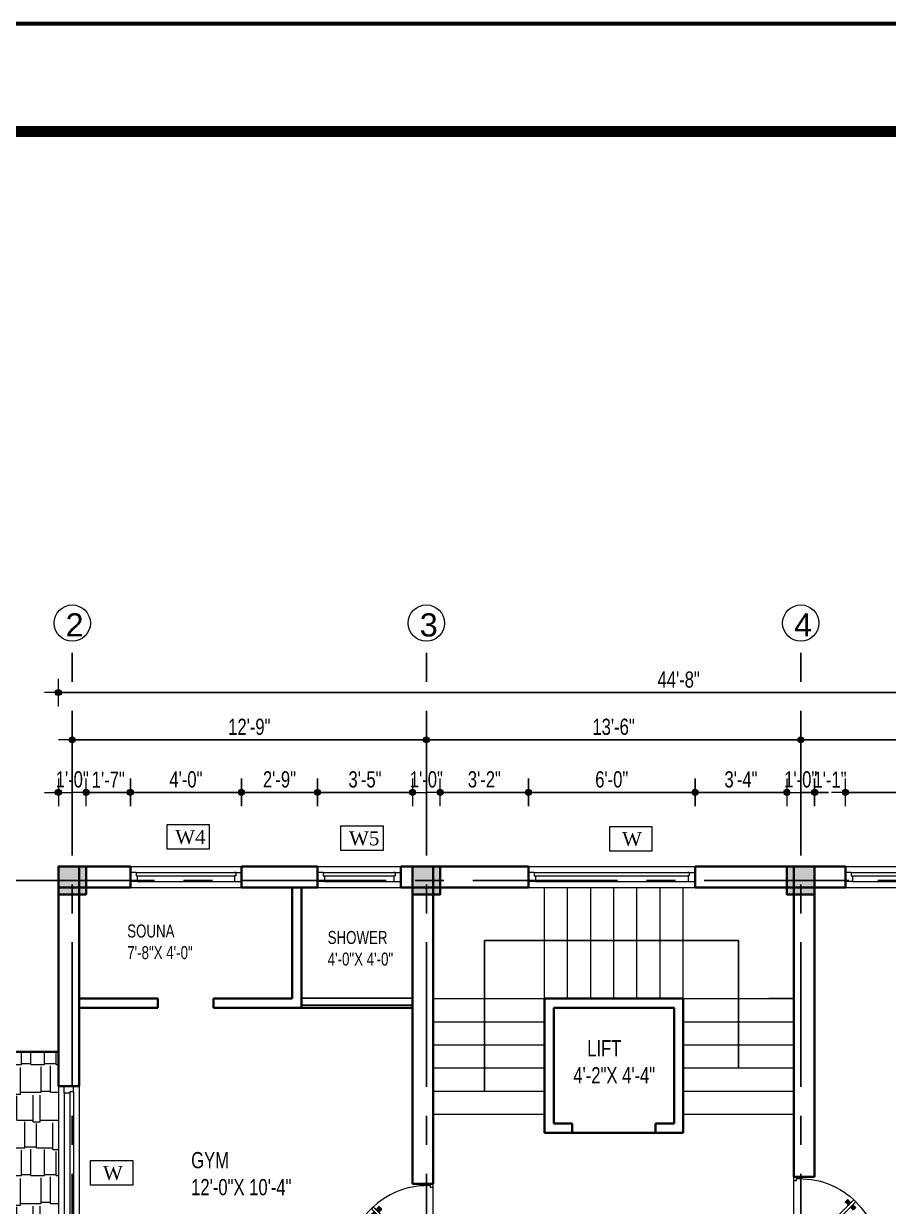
# Model space of a CAD drawing. Header units: inches. Extents: x 108286 to 1018414, y -1240248 to 57686.
# Drawn here: x 506453 to 506826, y -615852 to -615341 of the extents above; entities that cross this region are included whole.
import ezdxf

# ---------------------------------------------------------------- set-up
doc = ezdxf.new("R2010")
doc.units = ezdxf.units.IN
doc.header["$MEASUREMENT"] = 0
doc.linetypes.add('CENTERX2', pattern=[4, 2.5, -0.5, 0.5, -0.5])
for name, color, linetype, lineweight in [('DIMENSION', 142, 'Continuous', 13), ('dimentions', 123, 'Continuous', 9), ('DOOR - ELE- KHA', 142, 'Continuous', 15), ('DOOR WINDOW', 6, 'Continuous', 0), ('ELEVATION', 31, 'Continuous', 25), ('furniture', 32, 'Continuous', 13), ('HATCH', 255, 'Continuous', 18), ('pillar', 1, 'Continuous', 35), ('RAILING', 213, 'Continuous', 9), ('SHEETS', 7, 'Continuous', 60), ('TEXT', 231, 'Continuous', 20), ('WALL', 8, 'Continuous', 35)]:
    doc.layers.add(name, color=color, linetype=linetype, lineweight=lineweight)
doc.layers.add('exwall', color=1, linetype='Continuous')
doc.layers.add('VEHICLE', color=9, linetype='Continuous')
doc.styles.add('7 INCH', font='swisscl.ttf', dxfattribs={"height": 7})
doc.styles.add('7 INCH str', font='times.ttf', dxfattribs={"height": 6})
doc.dimstyles.new('7 INCH', dxfattribs={"dimscale": 0, "dimtxt": 7, "dimasz": 1, "dimexe": 2, "dimexo": 9, "dimgap": 2, "dimtad": 1, "dimdec": 0, "dimzin": 3, "dimdsep": 46, "dimlunit": 4, "dimtxsty": '7 INCH', "dimblk": 'DIM', "dimcen": 3, "dimdle": 3, "dimse1": 1, "dimse2": 1, "dimclrd": 256, "dimclre": 256, "dimclrt": 7, "dimadec": 1, "dimazin": 2, "dimtfac": 1, "dimtdec": 0, "dimtix": 1, "dimtofl": 0, "dimtmove": 2, "dimatfit": 3, "dimldrblk": 'ARW', "dimfxl": 2, "dimfrac": 2, "dimtolj": 2, "dimtzin": 0, "dimarcsym": 0})

# ---------------------------------------------------------------- blocks, each defined once
blk = doc.blocks.new('DFGDG')
at = {"layer": 'pillar'}
blk.add_hatch(color=4, dxfattribs=at).paths.add_polyline_path([(456398.92, -510693.64), (456386.92, -510693.64), (456386.92, -510705.64), (456398.92, -510705.64)])
blk.add_lwpolyline([(456398.92, -510693.64), (456386.92, -510693.64), (456386.92, -510705.64), (456398.92, -510705.64)], close=True, dxfattribs=at)
blk = doc.blocks.new('ARW')
at = {"layer": 'DIMENSION'}
blk.add_lwpolyline([(-0.5, 0, 0, 3, 0), (-5.5, 0, 0, 0, 0), (-0.5, 0, 0, 0, 0)], format="xyseb", dxfattribs=at)
blk = doc.blocks.new('DIM')
at = {"layer": 'DIMENSION'}
h = blk.add_hatch(color=256, dxfattribs=at)
h.paths.add_polyline_path([(0, 1.28), (0, 0), (1.28, 0, 0.414214)])
h.paths.add_polyline_path([(1.28, 0), (0, 0), (0, -1.28, 0.414214)])
h.paths.add_polyline_path([(0, 0), (-1.28, 0, 0.414214), (0, -1.28)])
h.paths.add_polyline_path([(0, 1.28, 0.414214), (-1.28, 0), (0, 0)])
for p, q in [((0, 6), (0, -6)), ((-6, 0), (6, 0))]:
    blk.add_line(p, q, dxfattribs=at)
blk.add_circle((0, 0), 1.28, dxfattribs=at)
blk = doc.blocks.new('*U474')
at = {"layer": 'DOOR WINDOW'}
for p, q in [((-196.36, 4.5), (-196.36, -4.5)), ((-196.36, 4.5), (-124.36, 4.5)), ((-193.86, 2), (-196.36, 2)), ((-193.86, 2), (-126.86, 2)), ((-193.86, 2), (-193.86, 0.5)), ((-193.86, 0.5), (-193.36, 0.5)), ((-193.36, 0.5), (-193.36, -2)), ((-193.36, 0.5), (-127.36, 0.5)), ((-126.86, 2), (-127.46, 2)), ((-127.36, 0.5), (-127.36, -2)), ((-126.86, 0.5), (-127.36, 0.5)), ((-127.36, 0.5), (-127.36, -2)), ((-126.86, 0.5), (-127.36, 0.5)), ((-126.86, 2), (-126.86, 0.5)), ((-126.86, 2), (-126.86, 0.5)), ((-126.86, 2), (-124.36, 2)), ((-124.36, 4.5), (-124.36, -4.5)), ((-124.36, 4.5), (-124.36, -4.5)), ((-124.36, 4.5), (-124.36, -4.5)), ((-193.36, -2), (-196.36, -2)), ((-196.36, -4.5), (-124.36, -4.5)), ((-193.36, -2), (-127.36, -2)), ((-127.46, -2), (-127.36, -2)), ((-127.36, -2), (-124.36, -2))]:
    blk.add_line(p, q, dxfattribs=at)
blk = doc.blocks.new('*U487')
at = {"layer": 'DOOR WINDOW'}
for p, q in [((-172.36, 4.5), (-172.36, -4.5)), ((-172.36, 4.5), (-136.36, 4.5)), ((-169.86, 2), (-172.36, 2)), ((-169.86, 2), (-138.86, 2)), ((-169.86, 2), (-169.86, 0.5)), ((-169.86, 0.5), (-169.36, 0.5)), ((-169.36, 0.5), (-169.36, -2)), ((-169.36, 0.5), (-139.36, 0.5)), ((-138.86, 2), (-139.45, 2)), ((-139.36, 0.5), (-139.36, -2)), ((-138.86, 0.5), (-139.36, 0.5)), ((-139.36, 0.5), (-139.36, -2)), ((-138.86, 0.5), (-139.36, 0.5)), ((-138.86, 2), (-138.86, 0.5)), ((-138.86, 2), (-138.86, 0.5)), ((-138.86, 2), (-136.36, 2)), ((-136.36, 4.5), (-136.36, -4.5)), ((-136.36, 4.5), (-136.36, -4.5)), ((-136.36, 4.5), (-136.36, -4.5)), ((-169.36, -2), (-172.36, -2)), ((-172.36, -4.5), (-136.36, -4.5)), ((-169.36, -2), (-139.36, -2)), ((-139.45, -2), (-139.36, -2)), ((-139.36, -2), (-136.36, -2))]:
    blk.add_line(p, q, dxfattribs=at)
blk = doc.blocks.new('*U486')
at = {"layer": 'DOOR WINDOW'}
for p, q in [((-184.36, 4.5), (-184.36, -4.5)), ((-184.36, 4.5), (-136.36, 4.5)), ((-181.86, 2), (-184.36, 2)), ((-181.86, 2), (-138.86, 2)), ((-181.86, 2), (-181.86, 0.5)), ((-181.86, 0.5), (-181.36, 0.5)), ((-181.36, 0.5), (-181.36, -2)), ((-181.36, 0.5), (-139.36, 0.5)), ((-138.86, 2), (-139.45, 2)), ((-139.36, 0.5), (-139.36, -2)), ((-138.86, 0.5), (-139.36, 0.5)), ((-139.36, 0.5), (-139.36, -2)), ((-138.86, 0.5), (-139.36, 0.5)), ((-138.86, 2), (-138.86, 0.5)), ((-138.86, 2), (-138.86, 0.5)), ((-138.86, 2), (-136.36, 2)), ((-136.36, 4.5), (-136.36, -4.5)), ((-136.36, 4.5), (-136.36, -4.5)), ((-136.36, 4.5), (-136.36, -4.5)), ((-181.36, -2), (-184.36, -2)), ((-184.36, -4.5), (-136.36, -4.5)), ((-181.36, -2), (-139.36, -2)), ((-139.45, -2), (-139.36, -2)), ((-139.36, -2), (-136.36, -2))]:
    blk.add_line(p, q, dxfattribs=at)
blk = doc.blocks.new('*U484')
at = {"layer": 'DOOR WINDOW'}
for p, q in [((-196.36, 4.5), (-196.36, -4.5)), ((-196.36, 4.5), (-136.36, 4.5)), ((-193.86, 2), (-196.36, 2)), ((-193.86, 2), (-138.86, 2)), ((-193.86, 2), (-193.86, 0.5)), ((-193.86, 0.5), (-193.36, 0.5)), ((-193.36, 0.5), (-193.36, -2)), ((-193.36, 0.5), (-139.36, 0.5)), ((-138.86, 2), (-139.45, 2)), ((-139.36, 0.5), (-139.36, -2)), ((-138.86, 0.5), (-139.36, 0.5)), ((-139.36, 0.5), (-139.36, -2)), ((-138.86, 0.5), (-139.36, 0.5)), ((-138.86, 2), (-138.86, 0.5)), ((-138.86, 2), (-138.86, 0.5)), ((-138.86, 2), (-136.36, 2)), ((-136.36, 4.5), (-136.36, -4.5)), ((-136.36, 4.5), (-136.36, -4.5)), ((-136.36, 4.5), (-136.36, -4.5)), ((-193.36, -2), (-196.36, -2)), ((-196.36, -4.5), (-136.36, -4.5)), ((-193.36, -2), (-139.36, -2)), ((-139.45, -2), (-139.36, -2)), ((-139.36, -2), (-136.36, -2))]:
    blk.add_line(p, q, dxfattribs=at)
blk = doc.blocks.new('*U480')
at = {"layer": 'DOOR WINDOW'}
for p, q in [((-184.36, 4.5), (-184.36, -4.5)), ((-184.36, 4.5), (-112.36, 4.5)), ((-181.86, 2), (-184.36, 2)), ((-181.86, 2), (-114.86, 2)), ((-181.86, 2), (-181.86, 0.5)), ((-181.86, 0.5), (-181.36, 0.5)), ((-181.36, 0.5), (-181.36, -2)), ((-181.36, 0.5), (-115.36, 0.5)), ((-114.86, 2), (-115.46, 2)), ((-115.36, 0.5), (-115.36, -2)), ((-114.86, 0.5), (-115.36, 0.5)), ((-115.36, 0.5), (-115.36, -2)), ((-114.86, 0.5), (-115.36, 0.5)), ((-114.86, 2), (-114.86, 0.5)), ((-114.86, 2), (-114.86, 0.5)), ((-114.86, 2), (-112.36, 2)), ((-112.36, 4.5), (-112.36, -4.5)), ((-112.36, 4.5), (-112.36, -4.5)), ((-112.36, 4.5), (-112.36, -4.5)), ((-181.36, -2), (-184.36, -2)), ((-184.36, -4.5), (-112.36, -4.5)), ((-181.36, -2), (-115.36, -2)), ((-115.46, -2), (-115.36, -2)), ((-115.36, -2), (-112.36, -2))]:
    blk.add_line(p, q, dxfattribs=at)
blk = doc.blocks.new('*D786')
at = {"layer": 'Defpoints', "color": 0, "ltscale": 15}
for p in [(506807.86, -615673.09), (506807.86, -615705.15), (506867.86, -615705.15)]:
    blk.add_point(p, dxfattribs=at)
at = {"layer": 'dimentions', "lineweight": -2, "ltscale": 15}
blk.add_line((506866.86, -615673.09), (506808.86, -615673.09), dxfattribs=at)
at = {"layer": 'dimentions', "lineweight": -2, "ltscale": 15, "rotation": 180}
blk.add_blockref('DIM', (506807.86, -615673.09), dxfattribs=at)
at = {"layer": 'dimentions', "lineweight": -2, "ltscale": 15}
blk.add_blockref('DIM', (506867.86, -615673.09), dxfattribs=at)
at = {"layer": 'dimentions', "color": 7, "ltscale": 15, "insert": (506837.86, -615667.51), "char_height": 7, "attachment_point": 5, "style": '7 INCH'}
blk.add_mtext('\\A2;5\'-0"', dxfattribs=at)
blk = doc.blocks.new('*D787')
at = {"layer": 'Defpoints', "color": 0, "ltscale": 15}
for p in [(506794.54, -615673.09), (506794.54, -615705.15), (506807.86, -615705.15)]:
    blk.add_point(p, dxfattribs=at)
at = {"layer": 'dimentions', "lineweight": -2, "ltscale": 15}
for p, q in [((506793.54, -615673.09), (506792.54, -615673.09)), ((506808.86, -615673.09), (506809.86, -615673.09))]:
    blk.add_line(p, q, dxfattribs=at)
blk.add_blockref('DIM', (506794.54, -615673.09), dxfattribs=at)
at = {"layer": 'dimentions', "lineweight": -2, "ltscale": 15, "rotation": 180}
blk.add_blockref('DIM', (506807.86, -615673.09), dxfattribs=at)
at = {"layer": 'dimentions', "color": 7, "ltscale": 15, "insert": (506801.2, -615667.59), "char_height": 7, "attachment_point": 5, "style": '7 INCH'}
blk.add_mtext('\\A2;1\'-1"', dxfattribs=at)
blk = doc.blocks.new('*D788')
at = {"layer": 'Defpoints', "color": 0, "ltscale": 15}
for p in [(506782.54, -615673.09), (506782.54, -615705.15), (506794.54, -615705.15)]:
    blk.add_point(p, dxfattribs=at)
at = {"layer": 'dimentions', "lineweight": -2, "ltscale": 15}
for p, q in [((506781.54, -615673.09), (506780.54, -615673.09)), ((506795.54, -615673.09), (506796.54, -615673.09))]:
    blk.add_line(p, q, dxfattribs=at)
blk.add_blockref('DIM', (506782.54, -615673.09), dxfattribs=at)
at = {"layer": 'dimentions', "lineweight": -2, "ltscale": 15, "rotation": 180}
blk.add_blockref('DIM', (506794.54, -615673.09), dxfattribs=at)
at = {"layer": 'dimentions', "color": 7, "ltscale": 15, "insert": (506788.54, -615667.51), "char_height": 7, "attachment_point": 5, "style": '7 INCH'}
blk.add_mtext('\\A2;1\'-0"', dxfattribs=at)
blk = doc.blocks.new('*D789')
at = {"layer": 'Defpoints', "color": 0, "ltscale": 15}
for p in [(506742.88, -615673.09), (506742.88, -615705.15), (506782.54, -615705.15)]:
    blk.add_point(p, dxfattribs=at)
at = {"layer": 'dimentions', "lineweight": -2, "ltscale": 15}
blk.add_line((506781.54, -615673.09), (506743.88, -615673.09), dxfattribs=at)
at = {"layer": 'dimentions', "lineweight": -2, "ltscale": 15, "rotation": 180}
blk.add_blockref('DIM', (506742.88, -615673.09), dxfattribs=at)
at = {"layer": 'dimentions', "lineweight": -2, "ltscale": 15}
blk.add_blockref('DIM', (506782.54, -615673.09), dxfattribs=at)
at = {"layer": 'dimentions', "color": 7, "ltscale": 15, "insert": (506762.71, -615667.51), "char_height": 7, "attachment_point": 5, "style": '7 INCH'}
blk.add_mtext('\\A2;3\'-4"', dxfattribs=at)
blk = doc.blocks.new('*D790')
at = {"layer": 'Defpoints', "color": 0, "ltscale": 15}
for p in [(506670.88, -615673.09), (506670.88, -615705.15), (506742.88, -615705.15)]:
    blk.add_point(p, dxfattribs=at)
at = {"layer": 'dimentions', "lineweight": -2, "ltscale": 15}
blk.add_line((506741.88, -615673.09), (506671.88, -615673.09), dxfattribs=at)
at = {"layer": 'dimentions', "lineweight": -2, "ltscale": 15, "rotation": 180}
blk.add_blockref('DIM', (506670.88, -615673.09), dxfattribs=at)
at = {"layer": 'dimentions', "lineweight": -2, "ltscale": 15}
blk.add_blockref('DIM', (506742.88, -615673.09), dxfattribs=at)
at = {"layer": 'dimentions', "color": 7, "ltscale": 15, "insert": (506706.88, -615667.51), "char_height": 7, "attachment_point": 5, "style": '7 INCH'}
blk.add_mtext('\\A2;6\'-0"', dxfattribs=at)
blk = doc.blocks.new('*D791')
at = {"layer": 'Defpoints', "color": 0, "ltscale": 15}
for p in [(506632.79, -615673.09), (506632.79, -615705.15), (506670.88, -615705.15)]:
    blk.add_point(p, dxfattribs=at)
at = {"layer": 'dimentions', "lineweight": -2, "ltscale": 15}
blk.add_line((506669.88, -615673.09), (506633.79, -615673.09), dxfattribs=at)
at = {"layer": 'dimentions', "lineweight": -2, "ltscale": 15, "rotation": 180}
blk.add_blockref('DIM', (506632.79, -615673.09), dxfattribs=at)
at = {"layer": 'dimentions', "lineweight": -2, "ltscale": 15}
blk.add_blockref('DIM', (506670.88, -615673.09), dxfattribs=at)
at = {"layer": 'dimentions', "color": 7, "ltscale": 15, "insert": (506651.84, -615667.51), "char_height": 7, "attachment_point": 5, "style": '7 INCH'}
blk.add_mtext('\\A2;3\'-2"', dxfattribs=at)
blk = doc.blocks.new('*D792')
at = {"layer": 'Defpoints', "color": 0, "ltscale": 15}
for p in [(506620.79, -615673.09), (506620.79, -615705.15), (506632.79, -615705.15)]:
    blk.add_point(p, dxfattribs=at)
at = {"layer": 'dimentions', "lineweight": -2, "ltscale": 15}
for p, q in [((506619.79, -615673.09), (506618.79, -615673.09)), ((506633.79, -615673.09), (506634.79, -615673.09))]:
    blk.add_line(p, q, dxfattribs=at)
blk.add_blockref('DIM', (506620.79, -615673.09), dxfattribs=at)
at = {"layer": 'dimentions', "lineweight": -2, "ltscale": 15, "rotation": 180}
blk.add_blockref('DIM', (506632.79, -615673.09), dxfattribs=at)
at = {"layer": 'dimentions', "color": 7, "ltscale": 15, "insert": (506626.79, -615667.51), "char_height": 7, "attachment_point": 5, "style": '7 INCH'}
blk.add_mtext('\\A2;1\'-0"', dxfattribs=at)
blk = doc.blocks.new('*D793')
at = {"layer": 'Defpoints', "color": 0, "ltscale": 15}
for p in [(506579.75, -615673.09), (506579.75, -615705.15), (506620.79, -615705.15)]:
    blk.add_point(p, dxfattribs=at)
at = {"layer": 'dimentions', "lineweight": -2, "ltscale": 15}
blk.add_line((506619.79, -615673.09), (506580.75, -615673.09), dxfattribs=at)
at = {"layer": 'dimentions', "lineweight": -2, "ltscale": 15, "rotation": 180}
blk.add_blockref('DIM', (506579.75, -615673.09), dxfattribs=at)
at = {"layer": 'dimentions', "lineweight": -2, "ltscale": 15}
blk.add_blockref('DIM', (506620.79, -615673.09), dxfattribs=at)
at = {"layer": 'dimentions', "color": 7, "ltscale": 15, "insert": (506600.27, -615667.5), "char_height": 7, "attachment_point": 5, "style": '7 INCH'}
blk.add_mtext('\\A2;3\'-5"', dxfattribs=at)
blk = doc.blocks.new('*D794')
at = {"layer": 'Defpoints', "color": 0, "ltscale": 15}
for p in [(506546.9, -615673.09), (506546.9, -615705.15), (506579.75, -615705.15)]:
    blk.add_point(p, dxfattribs=at)
at = {"layer": 'dimentions', "lineweight": -2, "ltscale": 15}
blk.add_line((506578.75, -615673.09), (506547.9, -615673.09), dxfattribs=at)
at = {"layer": 'dimentions', "lineweight": -2, "ltscale": 15, "rotation": 180}
blk.add_blockref('DIM', (506546.9, -615673.09), dxfattribs=at)
at = {"layer": 'dimentions', "lineweight": -2, "ltscale": 15}
blk.add_blockref('DIM', (506579.75, -615673.09), dxfattribs=at)
at = {"layer": 'dimentions', "color": 7, "ltscale": 15, "insert": (506563.32, -615667.51), "char_height": 7, "attachment_point": 5, "style": '7 INCH'}
blk.add_mtext('\\A2;2\'-9"', dxfattribs=at)
blk = doc.blocks.new('*D795')
at = {"layer": 'Defpoints', "color": 0, "ltscale": 15}
for p in [(506498.9, -615673.09), (506498.9, -615705.15), (506546.9, -615705.15)]:
    blk.add_point(p, dxfattribs=at)
at = {"layer": 'dimentions', "lineweight": -2, "ltscale": 15}
blk.add_line((506545.9, -615673.09), (506499.9, -615673.09), dxfattribs=at)
at = {"layer": 'dimentions', "lineweight": -2, "ltscale": 15, "rotation": 180}
blk.add_blockref('DIM', (506498.9, -615673.09), dxfattribs=at)
at = {"layer": 'dimentions', "lineweight": -2, "ltscale": 15}
blk.add_blockref('DIM', (506546.9, -615673.09), dxfattribs=at)
at = {"layer": 'dimentions', "color": 7, "ltscale": 15, "insert": (506522.9, -615667.51), "char_height": 7, "attachment_point": 5, "style": '7 INCH'}
blk.add_mtext('\\A2;4\'-0"', dxfattribs=at)
blk = doc.blocks.new('*D796')
at = {"layer": 'Defpoints', "color": 0, "ltscale": 15}
for p in [(506479.79, -615673.09), (506479.79, -615705.15), (506498.9, -615705.15)]:
    blk.add_point(p, dxfattribs=at)
at = {"layer": 'dimentions', "lineweight": -2, "ltscale": 15}
blk.add_line((506497.9, -615673.09), (506480.79, -615673.09), dxfattribs=at)
at = {"layer": 'dimentions', "lineweight": -2, "ltscale": 15, "rotation": 180}
blk.add_blockref('DIM', (506479.79, -615673.09), dxfattribs=at)
at = {"layer": 'dimentions', "lineweight": -2, "ltscale": 15}
blk.add_blockref('DIM', (506498.9, -615673.09), dxfattribs=at)
at = {"layer": 'dimentions', "color": 7, "ltscale": 15, "insert": (506489.35, -615667.59), "char_height": 7, "attachment_point": 5, "style": '7 INCH'}
blk.add_mtext('\\A2;1\'-7"', dxfattribs=at)
blk = doc.blocks.new('*D797')
at = {"layer": 'Defpoints', "color": 0, "ltscale": 15}
for p in [(506467.79, -615673.09), (506467.79, -615705.15), (506479.79, -615705.15)]:
    blk.add_point(p, dxfattribs=at)
at = {"layer": 'dimentions', "lineweight": -2, "ltscale": 15}
for p, q in [((506466.79, -615673.09), (506465.79, -615673.09)), ((506480.79, -615673.09), (506481.79, -615673.09))]:
    blk.add_line(p, q, dxfattribs=at)
blk.add_blockref('DIM', (506467.79, -615673.09), dxfattribs=at)
at = {"layer": 'dimentions', "lineweight": -2, "ltscale": 15, "rotation": 180}
blk.add_blockref('DIM', (506479.79, -615673.09), dxfattribs=at)
at = {"layer": 'dimentions', "color": 7, "ltscale": 15, "insert": (506473.79, -615667.51), "char_height": 7, "attachment_point": 5, "style": '7 INCH'}
blk.add_mtext('\\A2;1\'-0"', dxfattribs=at)
blk = doc.blocks.new('*D798')
at = {"layer": 'Defpoints', "color": 0, "ltscale": 15}
for p in [(506626.79, -615650.39), (506473.79, -615705.15), (506626.79, -615705.15)]:
    blk.add_point(p, dxfattribs=at)
at = {"layer": 'dimentions', "lineweight": -2, "ltscale": 15}
blk.add_line((506474.79, -615650.39), (506625.79, -615650.39), dxfattribs=at)
at = {"layer": 'dimentions', "lineweight": -2, "ltscale": 15, "rotation": 180}
blk.add_blockref('DIM', (506473.79, -615650.39), dxfattribs=at)
at = {"layer": 'dimentions', "lineweight": -2, "ltscale": 15}
blk.add_blockref('DIM', (506626.79, -615650.39), dxfattribs=at)
at = {"layer": 'dimentions', "color": 7, "ltscale": 15, "insert": (506550.29, -615644.81), "char_height": 7, "attachment_point": 5, "style": '7 INCH'}
blk.add_mtext('\\A2;12\'-9"', dxfattribs=at)
blk = doc.blocks.new('*D799')
at = {"layer": 'Defpoints', "color": 0, "ltscale": 15}
for p in [(506788.54, -615650.39), (506626.79, -615705.15), (506788.54, -615705.15)]:
    blk.add_point(p, dxfattribs=at)
at = {"layer": 'dimentions', "lineweight": -2, "ltscale": 15}
blk.add_line((506627.79, -615650.39), (506787.54, -615650.39), dxfattribs=at)
at = {"layer": 'dimentions', "lineweight": -2, "ltscale": 15, "rotation": 180}
blk.add_blockref('DIM', (506626.79, -615650.39), dxfattribs=at)
at = {"layer": 'dimentions', "lineweight": -2, "ltscale": 15}
blk.add_blockref('DIM', (506788.54, -615650.39), dxfattribs=at)
at = {"layer": 'dimentions', "color": 7, "ltscale": 15, "insert": (506707.67, -615644.8), "char_height": 7, "attachment_point": 5, "style": '7 INCH'}
blk.add_mtext('\\A2;13\'-6"', dxfattribs=at)
blk = doc.blocks.new('*D800')
at = {"layer": 'Defpoints', "color": 0, "ltscale": 15}
for p in [(506973.79, -615650.39), (506788.54, -615705.15), (506973.79, -615705.15)]:
    blk.add_point(p, dxfattribs=at)
at = {"layer": 'dimentions', "lineweight": -2, "ltscale": 15}
blk.add_line((506789.54, -615650.39), (506972.79, -615650.39), dxfattribs=at)
at = {"layer": 'dimentions', "lineweight": -2, "ltscale": 15, "rotation": 180}
blk.add_blockref('DIM', (506788.54, -615650.39), dxfattribs=at)
at = {"layer": 'dimentions', "lineweight": -2, "ltscale": 15}
blk.add_blockref('DIM', (506973.79, -615650.39), dxfattribs=at)
at = {"layer": 'dimentions', "color": 7, "ltscale": 15, "insert": (506881.17, -615644.82), "char_height": 7, "attachment_point": 5, "style": '7 INCH'}
blk.add_mtext('\\A2;15\'-5"', dxfattribs=at)
blk = doc.blocks.new('*D802')
at = {"layer": 'Defpoints', "color": 0, "ltscale": 15}
for p in [(506467.79, -615629.98), (506467.79, -615705.15), (507003.79, -615705.15)]:
    blk.add_point(p, dxfattribs=at)
at = {"layer": 'dimentions', "lineweight": -2, "ltscale": 15}
blk.add_line((507002.79, -615629.98), (506468.79, -615629.98), dxfattribs=at)
at = {"layer": 'dimentions', "lineweight": -2, "ltscale": 15, "rotation": 180}
blk.add_blockref('DIM', (506467.79, -615629.98), dxfattribs=at)
at = {"layer": 'dimentions', "lineweight": -2, "ltscale": 15}
blk.add_blockref('DIM', (507003.79, -615629.98), dxfattribs=at)
at = {"layer": 'dimentions', "color": 7, "ltscale": 15, "insert": (506735.79, -615624.4), "char_height": 7, "attachment_point": 5, "style": '7 INCH'}
blk.add_mtext('\\A2;44\'-8"', dxfattribs=at)
blk = doc.blocks.new('*D803')
at = {"layer": 'Defpoints', "color": 0, "ltscale": 15}
for p in [(506467.79, -615705.15), (506327.31, -615717.15), (506467.79, -615717.15)]:
    blk.add_point(p, dxfattribs=at)
at = {"layer": 'dimentions', "lineweight": -2, "ltscale": 15}
for p, q in [((506327.31, -615704.15), (506327.31, -615703.15)), ((506327.31, -615718.15), (506327.31, -615719.15))]:
    blk.add_line(p, q, dxfattribs=at)
for p, rotation in [((506327.31, -615705.15), 270), ((506327.31, -615717.15), 90)]:
    blk.add_blockref('DIM', p, dxfattribs=dict(at, rotation=rotation))
at = {"layer": 'dimentions', "color": 7, "ltscale": 15, "insert": (506321.72, -615711.15), "char_height": 7, "attachment_point": 5, "rotation": 90, "style": '7 INCH'}
blk.add_mtext('\\A2;1\'-0"', dxfattribs=at)
blk = doc.blocks.new('*D804')
at = {"layer": 'Defpoints', "color": 0, "ltscale": 15}
for p in [(506467.79, -615717.15), (506327.31, -615797.22), (506467.79, -615797.22)]:
    blk.add_point(p, dxfattribs=at)
at = {"layer": 'dimentions', "lineweight": -2, "ltscale": 15}
blk.add_line((506327.31, -615718.15), (506327.31, -615796.22), dxfattribs=at)
for p, rotation in [((506327.31, -615717.15), 90), ((506327.31, -615797.22), 270)]:
    blk.add_blockref('DIM', p, dxfattribs=dict(at, rotation=rotation))
at = {"layer": 'dimentions', "color": 7, "ltscale": 15, "insert": (506321.72, -615757.19), "char_height": 7, "attachment_point": 5, "rotation": 90, "style": '7 INCH'}
blk.add_mtext('\\A2;6\'-8"', dxfattribs=at)
blk = doc.blocks.new('*D805')
at = {"layer": 'Defpoints', "color": 0, "ltscale": 15}
for p in [(506467.79, -615797.22), (506327.31, -615871.97), (506467.79, -615871.97)]:
    blk.add_point(p, dxfattribs=at)
at = {"layer": 'dimentions', "lineweight": -2, "ltscale": 15}
blk.add_line((506327.31, -615798.22), (506327.31, -615870.97), dxfattribs=at)
for p, rotation in [((506327.31, -615797.22), 90), ((506327.31, -615871.97), 270)]:
    blk.add_blockref('DIM', p, dxfattribs=dict(at, rotation=rotation))
at = {"layer": 'dimentions', "color": 7, "ltscale": 15, "insert": (506321.72, -615834.6), "char_height": 7, "attachment_point": 5, "rotation": 90, "style": '7 INCH'}
blk.add_mtext('\\A2;6\'-3"', dxfattribs=at)
blk = doc.blocks.new('*D810')
at = {"layer": 'Defpoints', "color": 0, "ltscale": 15}
for p in [(506301.48, -615711.15), (506467.79, -615711.15), (506467.79, -615945.15)]:
    blk.add_point(p, dxfattribs=at)
at = {"layer": 'dimentions', "lineweight": -2, "ltscale": 15}
blk.add_line((506301.48, -615944.15), (506301.48, -615712.15), dxfattribs=at)
for p, rotation in [((506301.48, -615711.15), 90), ((506301.48, -615945.15), 270)]:
    blk.add_blockref('DIM', p, dxfattribs=dict(at, rotation=rotation))
at = {"layer": 'dimentions', "color": 7, "ltscale": 15, "insert": (506295.89, -615828.15), "char_height": 7, "attachment_point": 5, "rotation": 90, "style": '7 INCH'}
blk.add_mtext('\\A2;19\'-6"', dxfattribs=at)
blk = doc.blocks.new('*D811')
at = {"layer": 'Defpoints', "color": 0, "ltscale": 15}
for p in [(506467.79, -615705.15), (506278.36, -616202.79), (506608.79, -616202.79)]:
    blk.add_point(p, dxfattribs=at)
at = {"layer": 'dimentions', "lineweight": -2, "ltscale": 15}
blk.add_line((506278.36, -615706.15), (506278.36, -616201.79), dxfattribs=at)
for p, rotation in [((506278.36, -615705.15), 90), ((506278.36, -616202.79), 270)]:
    blk.add_blockref('DIM', p, dxfattribs=dict(at, rotation=rotation))
at = {"layer": 'dimentions', "color": 7, "ltscale": 15, "insert": (506272.77, -615953.97), "char_height": 7, "attachment_point": 5, "rotation": 90, "style": '7 INCH'}
blk.add_mtext('\\A2;41\'-6"', dxfattribs=at)
blk = doc.blocks.new('*D832')
at = {"layer": 'Defpoints', "color": 0, "ltscale": 15}
for p in [(507003.79, -615705.15), (506806.54, -616202.79), (507095.16, -616202.79)]:
    blk.add_point(p, dxfattribs=at)
at = {"layer": 'dimentions', "lineweight": -2, "ltscale": 15}
blk.add_line((507095.16, -615706.15), (507095.16, -616201.79), dxfattribs=at)
for p, rotation in [((507095.16, -615705.15), 90), ((507095.16, -616202.79), 270)]:
    blk.add_blockref('DIM', p, dxfattribs=dict(at, rotation=rotation))
at = {"layer": 'dimentions', "color": 7, "ltscale": 15, "insert": (507089.57, -615953.97), "char_height": 7, "attachment_point": 5, "rotation": 90, "style": '7 INCH'}
blk.add_mtext('\\A2;41\'-6"', dxfattribs=at)
blk = doc.blocks.new('3ft')
at = {"layer": 'DOOR - ELE- KHA'}
for p, q in [((1.01, 2.52), (25.23, 26.74)), ((26.05, 25.92), (1.77, 1.64)), ((22.57, 24.94), (21.65, 25.68)), ((21.67, 25.73), (22.17, 26.23)), ((22.49, 24.95), (21.67, 25.61)), ((22.63, 24.99), (21.69, 25.75)), ((21.7, 25.82), (22.14, 26.26)), ((21.73, 25.79), (21.7, 25.82)), ((22.74, 25.1), (21.84, 25.9)), ((22.13, 26.28), (21.98, 26.13)), ((21.99, 26.11), (21.98, 26.13)), ((22.88, 25.24), (22.01, 26.06)), ((22.13, 26.28), (22.27, 26.42)), ((22.58, 26.7), (22.14, 26.26)), ((22.67, 26.73), (22.17, 26.23)), ((22.29, 26.41), (22.27, 26.42)), ((23.16, 25.52), (22.34, 26.39)), ((23.3, 25.66), (22.5, 26.56)), ((22.61, 26.67), (22.58, 26.7)), ((23.41, 25.77), (22.65, 26.71)), ((23.46, 25.83), (22.72, 26.75)), ((23.45, 25.91), (22.79, 26.73)), ((23.44, 25.81), (23.02, 25.38)), ((23.34, 25.58), (23.08, 25.32)), ((23.33, 25.7), (23.34, 25.69)), ((23.45, 25.46), (23.33, 25.57)), ((23.44, 25.45), (23.33, 25.56)), ((24.08, 25.71), (23.57, 25.38)), ((24.15, 25.79), (23.68, 25.48)), ((24.27, 25.78), (24.26, 25.79)), ((26.05, 25.92), (25.23, 26.74)), ((22.6, 24.96), (23.02, 25.38)), ((22.61, 24.25), (22.92, 24.72)), ((22.62, 24.13), (22.61, 24.14)), ((22.69, 24.32), (23.02, 24.83)), ((22.7, 25.07), (22.71, 25.06)), ((22.82, 25.06), (23.08, 25.32)), ((22.94, 24.95), (22.83, 25.07)), ((22.95, 24.96), (22.84, 25.07)), ((22.98, 24.99), (22.86, 25.1)), ((23.03, 25.04), (22.91, 25.15)), ((22.91, 24.53), (23.1, 24.91)), ((22.92, 24.72), (22.92, 24.72)), ((22.93, 24.94), (23.19, 25.21)), ((22.93, 24.84), (22.93, 24.83)), ((23.11, 25.12), (22.99, 25.23)), ((23.13, 24.76), (23.18, 24.99)), ((23.28, 25.3), (23.17, 25.41)), ((23.46, 25.47), (23.19, 25.21)), ((23.36, 25.37), (23.25, 25.49)), ((23.31, 24.94), (23.28, 25.08)), ((23.41, 25.43), (23.3, 25.54)), ((23.46, 25.09), (23.32, 25.13)), ((23.64, 25.27), (23.41, 25.22)), ((23.44, 23.31), (23.45, 23.3)), ((23.87, 25.49), (23.49, 25.3)), ((23.56, 23.3), (24.03, 23.61)), ((23.57, 25.47), (23.57, 25.47)), ((23.63, 23.38), (24.14, 23.72)), ((23.68, 25.48), (23.68, 25.48)), ((23.84, 23.6), (24.22, 23.79)), ((24.03, 23.61), (24.03, 23.62)), ((24.07, 23.82), (24.3, 23.88)), ((24.14, 23.62), (24.14, 23.62)), ((24.25, 24), (24.39, 23.97)), ((24.25, 23.62), (24.51, 23.89)), ((24.25, 23.26), (24.99, 22.34)), ((24.26, 23.29), (24.69, 23.71)), ((24.26, 23.63), (24.37, 23.52)), ((24.26, 23.18), (24.92, 22.37)), ((24.27, 23.64), (24.38, 23.53)), ((24.3, 23.67), (24.41, 23.56)), ((24.3, 23.32), (25.06, 22.38)), ((24.35, 23.72), (24.46, 23.61)), ((24.37, 23.52), (24.63, 23.77)), ((24.37, 23.4), (24.37, 23.4)), ((24.4, 24.15), (24.43, 24.01)), ((24.41, 23.43), (25.2, 22.53)), ((24.43, 23.8), (24.54, 23.69)), ((24.78, 24.15), (24.51, 23.89)), ((24.58, 24.33), (24.52, 24.1)), ((24.55, 23.57), (25.37, 22.7)), ((24.6, 23.97), (24.72, 23.86)), ((24.8, 24.56), (24.61, 24.18)), ((24.89, 24.03), (24.63, 23.77)), ((25.02, 24.77), (24.68, 24.26)), ((24.68, 24.05), (24.79, 23.94)), ((25.11, 24.14), (24.69, 23.71)), ((24.73, 24.1), (24.85, 23.99)), ((24.76, 24.13), (24.87, 24.02)), ((24.77, 24.14), (24.88, 24.03)), ((24.79, 24.38), (24.78, 24.37)), ((24.78, 24.26), (24.78, 24.26)), ((25.1, 24.84), (24.79, 24.38)), ((24.83, 23.85), (25.7, 23.03)), ((24.97, 23.99), (25.87, 23.2)), ((25, 24.03), (25, 24.03)), ((25.04, 22.36), (25.54, 22.86)), ((25.08, 24.1), (26.02, 23.34)), ((25.09, 24.96), (25.1, 24.95)), ((25.1, 22.42), (25.13, 22.39)), ((25.13, 22.39), (25.57, 22.83)), ((25.14, 24.15), (26.06, 23.41)), ((25.22, 24.14), (26.03, 23.48)), ((25.42, 22.68), (25.43, 22.67)), ((25.58, 22.82), (25.43, 22.67)), ((26.04, 23.37), (25.54, 22.86)), ((26.01, 23.27), (25.57, 22.83)), ((25.58, 22.82), (25.73, 22.97)), ((25.72, 22.98), (25.73, 22.97)), ((25.98, 23.3), (26.01, 23.27)), ((0, 2.4), (0, 0)), ((0.72, 2.4), (0, 2.4)), ((1.6, 0), (0, 0)), ((0, 0), (36, 0)), ((0.72, 1.52), (0.72, 2.44)), ((0.8, 1.52), (0.72, 1.52)), ((0.8, 1.52), (0.8, 2.41)), ((0.8, 1.2), (0.8, 1.52)), ((1.6, 1.2), (0.8, 1.2)), ((1.57, 1.84), (0.94, 2.47)), ((1.63, 1.89), (0.97, 2.55)), ((1.63, 1.89), (1.57, 1.84)), ((1.77, 1.64), (1.57, 1.84)), ((1.6, 0), (1.6, 1.2)), ((34.4, 0), (34.4, 1.2)), ((34.4, 1.2), (35.2, 1.2)), ((34.4, 0), (36, 0)), ((35.2, 1.2), (35.2, 2.4)), ((35.2, 2.4), (36, 2.4)), ((36, 0), (36, 2.4))]:
    blk.add_line(p, q, dxfattribs=at)
for radius in [0.155, 0.0752]:
    blk.add_circle((0.82, 2.56), radius, dxfattribs=at)
for centre, radius, start, end in [((0.82, 2.56), 34.38, 359.7285, 90.0333), ((22.73, 26.68), 0.08, 38.9236, 135), ((23.28, 25.63), 0.08, 315, 45), ((23.39, 25.86), 0.08, 315, 38.9236), ((24.2, 25.73), 0.08, 45, 135), ((22.54, 25.01), 0.08, 231.0764, 315), ((22.67, 24.2), 0.08, 135, 225), ((22.77, 25.12), 0.08, 225, 315), ((22.99, 24.89), 0.08, 135, 219.7428), ((22.87, 24.78), 0.08, 315, 39.7428), ((23.51, 23.36), 0.08, 225, 315), ((23.51, 25.41), 0.08, 50.2572, 135), ((23.62, 25.53), 0.08, 230.2572, 315), ((24.09, 23.56), 0.08, 50.2572, 135), ((24.2, 23.68), 0.08, 230.2572, 315), ((24.32, 23.23), 0.08, 135, 218.9236), ((24.42, 23.46), 0.08, 135, 225), ((24.84, 24.31), 0.08, 135, 219.7428), ((24.72, 24.21), 0.08, 315, 39.7428), ((24.94, 23.98), 0.08, 45, 135), ((24.98, 22.42), 0.08, 218.9236, 315), ((25.04, 24.89), 0.08, 315, 45), ((25.17, 24.08), 0.08, 51.0764, 135), ((25.98, 23.42), 0.08, 315, 51.0764)]:
    blk.add_arc(centre, radius, start, end, dxfattribs=at)
blk = doc.blocks.new('*U576')
at = {"color": 3, "xscale": -1}
blk.add_blockref('3ft', (42, 0), dxfattribs=at)

msp = doc.modelspace()

# ---------------------------------------------------------------- hatches: boundary and pattern name
at = {"layer": 'dimentions', "lineweight": 5, "ltscale": 15}
h = msp.add_hatch(dxfattribs=at)
h.set_pattern_fill('AR-RSHKE', color=251, style=0)
h.set_pattern_definition([(0, (2414.356, -6298.665), (25.5, 12), [6, -5, 7, -3, 9, -4]), (0, (2420.356, -6298.165), (25.5, 12), [5, -19, 4, -6]), (0, (2432.356, -6299.415), (25.5, 12), [3, -31]), (90, (2414.3556, -6298.665), (-8.5, 12), [11.5, -36.5]), (90, (2420.3556, -6298.665), (-8.5, 12), [11.25, -36.75]), (90, (2425.3556, -6298.665), (-8.5, 12), [10.5, -37.5]), (90, (2432.3556, -6299.415), (-8.5, 12), [11.5, -36.5]), (90, (2435.3556, -6299.415), (-8.5, 12), [11.5, -36.5]), (90, (2444.3556, -6298.665), (-8.5, 12), [11, -37])])
h.paths.add_polyline_path([(506467.79, -615785.22), (506359.79, -615785.22), (506443.79, -615903.15), (506467.79, -615903.15)])

# ---------------------------------------------------------------- linework, layer by layer
at = {"layer": 'dimentions', "ltscale": 15}
for points in [[(506514.78, -615686.93), (506532.96, -615686.93), (506532.96, -615697.6), (506514.78, -615697.6)], [(506589.88, -615687.58), (506608.07, -615687.58), (506608.07, -615698.25), (506589.88, -615698.25)], [(506706.02, -615687.81), (506724.2, -615687.81), (506724.2, -615698.48), (506706.02, -615698.48)], [(506481.72, -615832.1), (506499.91, -615832.1), (506499.91, -615842.77), (506481.72, -615842.77)]]:
    msp.add_lwpolyline(points, close=True, dxfattribs=at)
at = {"layer": 'ELEVATION', "color": 0}
msp.add_line((506774.79, -615762.15), (506785.54, -615762.15), dxfattribs=at)
at = {"layer": 'exwall', "ltscale": 15}
for p, q in [((506572.79, -615761.98), (506620.79, -615761.98)), ((506572.79, -615764.98), (506620.79, -615764.98))]:
    msp.add_line(p, q, dxfattribs=at)
at = {"layer": 'furniture'}
for centre in [(506473.79, -615599.95), (506626.79, -615599.95), (506788.54, -615599.95)]:
    msp.add_circle(centre, 7.85, dxfattribs=at)
at = {"layer": 'RAILING'}
for p, q in [((506677.79, -615812.15), (506677.79, -615714.15)), ((506687.79, -615762.15), (506687.79, -615714.15)), ((506697.79, -615762.15), (506697.79, -615714.15)), ((506707.79, -615762.15), (506707.79, -615714.15)), ((506707.79, -615762.15), (506707.79, -615714.15)), ((506717.79, -615762.15), (506717.79, -615714.15)), ((506727.79, -615762.15), (506727.79, -615714.15)), ((506737.79, -615812.15), (506737.79, -615714.15)), ((506629.79, -615762.15), (506785.54, -615762.15)), ((506629.79, -615772.15), (506677.79, -615772.15)), ((506737.79, -615772.15), (506785.54, -615772.15)), ((506629.79, -615782.15), (506677.79, -615782.15)), ((506737.79, -615782.15), (506785.54, -615782.15)), ((506629.79, -615792.15), (506677.79, -615792.15)), ((506737.79, -615792.15), (506785.54, -615792.15)), ((506629.79, -615802.15), (506677.79, -615802.15)), ((506737.79, -615802.15), (506785.54, -615802.15)), ((506629.79, -615812.15), (506677.79, -615812.15)), ((506737.79, -615812.15), (506785.54, -615812.15))]:
    msp.add_line(p, q, dxfattribs=at)
at = {"layer": 'SHEETS'}
for points in [[(505946.57, -615341.01), (509042.57, -615341.01), (509042.57, -617441.01), (505946.57, -617441.01)], [(506039.57, -615386.01), (508997.57, -615386.01), (508997.57, -617396.01), (506039.57, -617396.01)], [(506040.57, -615387.01), (508996.57, -615387.01), (508996.57, -617395.01), (506040.57, -617395.01)], [(506041.57, -615388.01), (508995.57, -615388.01), (508995.57, -617394.01), (506041.57, -617394.01)], [(506042.57, -615389.01), (508994.57, -615389.01), (508994.57, -617393.01), (506042.57, -617393.01)]]:
    msp.add_lwpolyline(points, close=True, dxfattribs=at)
at = {"layer": 'VEHICLE', "linetype": 'CENTERX2', "ltscale": 25}
for p, q in [((506473.79, -616300.35), (506473.79, -615607.8)), ((506626.79, -616300.35), (506626.79, -615607.8)), ((506788.54, -616300.35), (506788.54, -615607.8)), ((506246.88, -615711.15), (507110.99, -615711.15))]:
    msp.add_line(p, q, dxfattribs=at)
at = {"layer": 'WALL', "color": 0}
for p, q in [((506467.79, -615705.15), (506498.9, -615705.15)), ((506467.79, -615799.97), (506467.79, -615705.15)), ((506498.9, -615705.15), (506467.79, -615705.15)), ((506467.79, -615705.15), (506467.79, -615799.97)), ((506476.79, -615799.97), (506476.79, -615705.15)), ((506498.9, -615714.15), (506498.9, -615705.15)), ((506546.9, -615705.15), (506579.75, -615705.15)), ((506579.75, -615705.15), (506546.9, -615705.15)), ((506546.9, -615714.15), (506546.9, -615705.15)), ((506579.75, -615714.15), (506579.75, -615705.15)), ((506615.75, -615705.15), (506670.88, -615705.15)), ((506670.88, -615705.15), (506615.75, -615705.15)), ((506615.75, -615714.15), (506615.75, -615705.15)), ((506620.79, -615842.15), (506620.79, -615705.15)), ((506629.79, -615842.15), (506629.79, -615705.15)), ((506670.88, -615705.15), (506670.88, -615714.15)), ((506742.88, -615705.15), (506794.54, -615705.15)), ((506794.54, -615705.15), (506742.88, -615705.15)), ((506742.88, -615705.15), (506742.88, -615714.15)), ((506785.54, -615839.15), (506785.54, -615705.15)), ((506807.86, -615705.15), (506785.54, -615705.15)), ((506794.54, -615839.15), (506794.54, -615705.15)), ((506807.86, -615714.15), (506807.86, -615705.15)), ((506467.79, -615714.15), (506498.9, -615714.15)), ((506546.9, -615714.15), (506579.75, -615714.15)), ((506568.79, -615762.15), (506568.79, -615714.15)), ((506572.79, -615766.15), (506572.79, -615714.15)), ((506615.75, -615714.15), (506670.88, -615714.15)), ((506742.88, -615714.15), (506794.54, -615714.15)), ((506807.86, -615714.15), (506794.54, -615714.15)), ((506476.79, -615762.15), (506510.79, -615762.15)), ((506510.79, -615762.15), (506510.79, -615766.15)), ((506534.79, -615762.15), (506568.79, -615762.15)), ((506534.79, -615762.15), (506534.79, -615766.15)), ((506737.79, -615762.15), (506677.79, -615762.15)), ((506677.79, -615762.15), (506677.79, -615820.15)), ((506737.79, -615820.15), (506737.79, -615762.15)), ((506476.79, -615766.15), (506510.79, -615766.15)), ((506534.79, -615766.15), (506620.79, -615766.15)), ((506733.79, -615766.15), (506681.79, -615766.15)), ((506681.79, -615766.15), (506681.79, -615816.15)), ((506733.79, -615816.15), (506733.79, -615766.15)), ((506467.79, -615785.22), (506359.79, -615785.22)), ((506467.79, -615797.22), (506467.79, -615799.97)), ((506476.79, -615799.97), (506467.79, -615799.97)), ((506681.79, -615816.15), (506689.79, -615816.15)), ((506689.79, -615816.15), (506689.79, -615820.15)), ((506725.79, -615816.15), (506733.79, -615816.15)), ((506725.79, -615816.15), (506725.79, -615820.15)), ((506677.79, -615820.15), (506689.79, -615820.15)), ((506689.79, -615820.15), (506725.79, -615820.15)), ((506725.79, -615820.15), (506737.79, -615820.15)), ((506620.79, -615842.15), (506629.79, -615842.15)), ((506794.54, -615839.15), (506785.54, -615839.15))]:
    msp.add_line(p, q, dxfattribs=at)

# ---------------------------------------------------------------- block references
for name, p in [('*U486', (506683.26, -615709.65)), ('*U487', (506752.1, -615709.65)), ('*U474', (506867.24, -615709.65)), ('*U484', (507004.22, -615709.65))]:
    msp.add_blockref(name, p)
at = {"rotation": 270}
msp.add_blockref('*U480', (506472.29, -615984.33), dxfattribs=at)
at = {"layer": 'DIMENSION'}
for p in [(50080.88, -105011.51), (50233.88, -105011.51), (50395.62, -105011.51)]:
    msp.add_blockref('DFGDG', p, dxfattribs=at)
at = {"layer": 'DOOR - ELE- KHA', "xscale": -1, "rotation": 90}
msp.add_blockref('*U576', (506629.79, -615836.15), dxfattribs=at)
at = {"layer": 'DOOR - ELE- KHA', "rotation": 270}
msp.add_blockref('*U576', (506785.54, -615833.15), dxfattribs=at)

# ---------------------------------------------------------------- texts
at = {"layer": 'dimentions', "ltscale": 15, "char_height": 6, "width": 18.613, "attachment_point": 1, "style": '7 INCH str'}
for s, insert in [('W4', (506518.28, -615689.32)), ('W5', (506593.39, -615689.96)), ('W', (506711.36, -615690.19)), ('W', (506487.07, -615834.48))]:
    msp.add_mtext(s, dxfattribs=dict(at, insert=insert))
at = {"layer": 'furniture', "char_height": 10, "width": 7.2682, "attachment_point": 1, "style": '7 INCH'}
for s, insert in [('{\\fArial|b0|i0|c0|p34;2}', (506470.92, -615595.73)), ('{\\fArial|b0|i0|c0|p34;3}', (506623.92, -615595.73)), ('{\\fArial|b0|i0|c0|p34;4}', (506785.67, -615595.73))]:
    msp.add_mtext(s, dxfattribs=dict(at, insert=insert))
at = {"layer": 'HATCH', "char_height": 5.6, "width": 45.8881, "attachment_point": 1, "style": '7 INCH'}
for s, insert in [('SOUNA\\P7\'-8"X 4\'-0"', (506497.55, -615730.17)), ('SHOWER\\P4\'-0"X 4\'-0"', (506584.15, -615732.96))]:
    msp.add_mtext(s, dxfattribs=dict(at, insert=insert))
at = {"layer": 'TEXT', "char_height": 7, "width": 57.3601, "attachment_point": 1, "style": '7 INCH'}
for s, insert in [('   LIFT\\P4\'-2"X 4\'-4"', (506690.28, -615780.12)), ('GYM\\P12\'-0"X 10\'-4"', (506525.17, -615828.45))]:
    msp.add_mtext(s, dxfattribs=dict(at, insert=insert))

# ---------------------------------------------------------------- dimensions: what is measured, and where the dimension line sits
at = {"layer": 'dimentions', "ltscale": 15}
for base, p1, p2, picture, middle in [((506467.79, -615629.98), (507003.79, -615705.15), (506467.79, -615705.15), '*D802', (506735.79, -615624.4)), ((506626.79, -615650.39), (506473.79, -615705.15), (506626.79, -615705.15), '*D798', (506550.29, -615644.81)), ((506788.54, -615650.39), (506626.79, -615705.15), (506788.54, -615705.15), '*D799', (506707.67, -615644.8)), ((506973.79, -615650.39), (506788.54, -615705.15), (506973.79, -615705.15), '*D800', (506881.17, -615644.82)), ((506467.79, -615673.09), (506479.79, -615705.15), (506467.79, -615705.15), '*D797', (506473.79, -615667.51)), ((506479.79, -615673.09), (506498.9, -615705.15), (506479.79, -615705.15), '*D796', (506489.35, -615667.59)), ((506498.9, -615673.09), (506546.9, -615705.15), (506498.9, -615705.15), '*D795', (506522.9, -615667.51)), ((506546.9, -615673.09), (506579.75, -615705.15), (506546.9, -615705.15), '*D794', (506563.32, -615667.51)), ((506579.75, -615673.09), (506620.79, -615705.15), (506579.75, -615705.15), '*D793', (506600.27, -615667.5)), ((506620.79, -615673.09), (506632.79, -615705.15), (506620.79, -615705.15), '*D792', (506626.79, -615667.51)), ((506632.79, -615673.09), (506670.88, -615705.15), (506632.79, -615705.15), '*D791', (506651.84, -615667.51)), ((506670.88, -615673.09), (506742.88, -615705.15), (506670.88, -615705.15), '*D790', (506706.88, -615667.51)), ((506742.88, -615673.09), (506782.54, -615705.15), (506742.88, -615705.15), '*D789', (506762.71, -615667.51)), ((506782.54, -615673.09), (506794.54, -615705.15), (506782.54, -615705.15), '*D788', (506788.54, -615667.51)), ((506794.54, -615673.09), (506807.86, -615705.15), (506794.54, -615705.15), '*D787', (506801.2, -615667.59)), ((506807.86, -615673.09), (506867.86, -615705.15), (506807.86, -615705.15), '*D786', (506837.86, -615667.51))]:
    dim = msp.add_linear_dim(base=base, p1=p1, p2=p2, dimstyle='7 INCH', override={"dimscale": 1}, dxfattribs=at)
    dim.commit()
    dim.dimension.update_dxf_attribs({"geometry": picture, "text_midpoint": middle})
for base, p1, p2, picture, middle in [((506278.36, -616202.79), (506467.79, -615705.15), (506608.79, -616202.79), '*D811', (506272.77, -615953.97)), ((506327.31, -615717.15), (506467.79, -615705.15), (506467.79, -615717.15), '*D803', (506321.72, -615711.15)), ((507095.16, -616202.79), (507003.79, -615705.15), (506806.54, -616202.79), '*D832', (507089.57, -615953.97)), ((506301.48, -615711.15), (506467.79, -615945.15), (506467.79, -615711.15), '*D810', (506295.89, -615828.15)), ((506327.31, -615797.22), (506467.79, -615717.15), (506467.79, -615797.22), '*D804', (506321.72, -615757.19)), ((506327.31, -615871.97), (506467.79, -615797.22), (506467.79, -615871.97), '*D805', (506321.72, -615834.6))]:
    dim = msp.add_linear_dim(base=base, p1=p1, p2=p2, angle=90, dimstyle='7 INCH', override={"dimscale": 1}, dxfattribs=at)
    dim.commit()
    dim.dimension.update_dxf_attribs({"geometry": picture, "text_midpoint": middle})

# ---------------------------------------------------------------- leaders
at = {"layer": 'ELEVATION', "color": 0}
msp.add_leader([(506761.67, -615792.15), (506761.67, -615737.14), (506651.88, -615737.14), (506651.88, -615802.15)], dimstyle='7 INCH', override={"dimscale": 1, "dimtad": 0}, dxfattribs=at)

doc.saveas('drawing.dxf')
